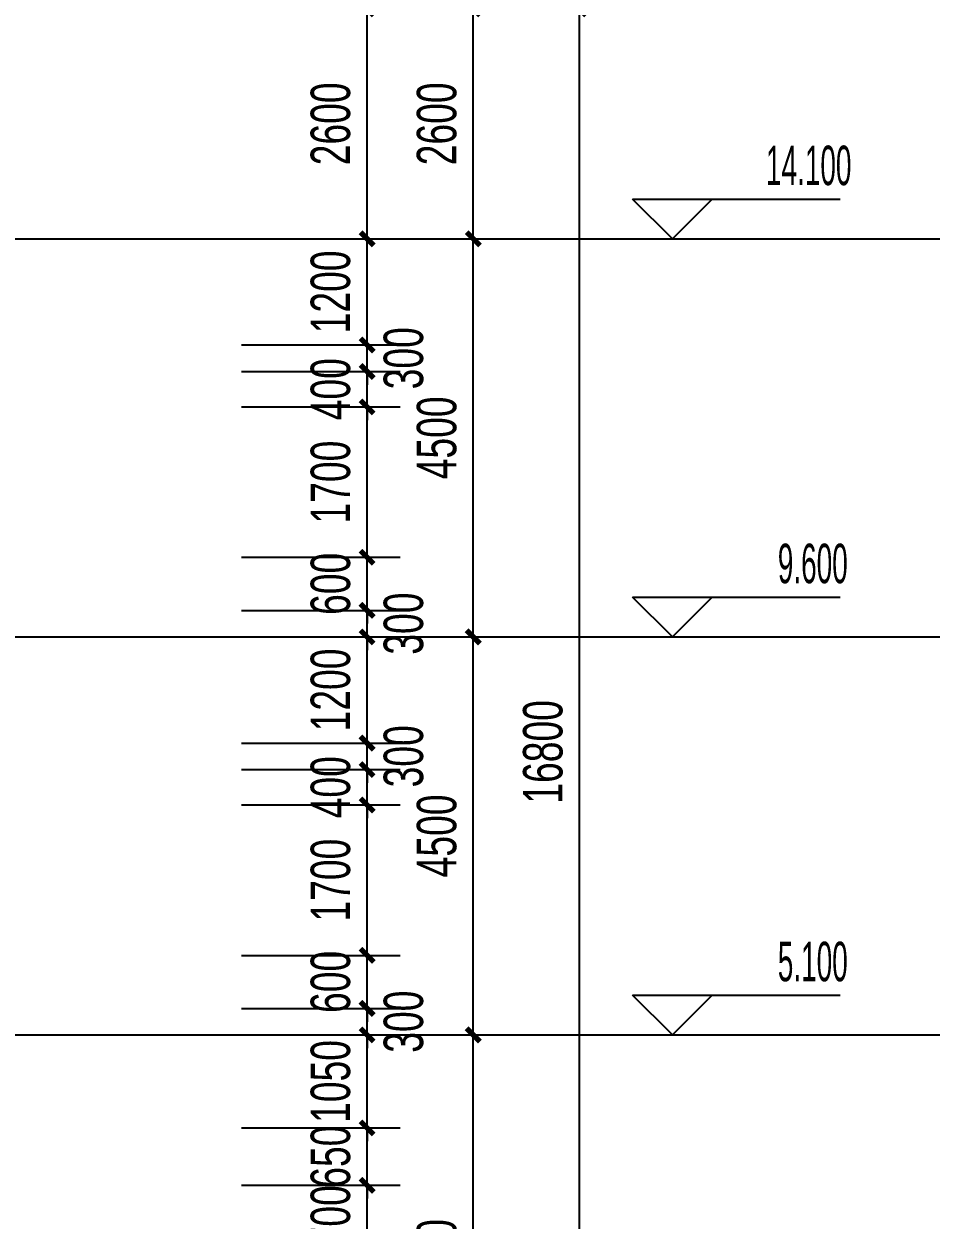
# Model space of a CAD drawing. Extents: x -483182 to 812890, y -390528 to -214858.
# Drawn here: x 193543 to 203794, y -318622 to -305099 of the extents above; entities that cross this region are included whole.
import ezdxf

# ---------------------------------------------------------------- set-up
doc = ezdxf.new("R2010")
doc.units = 0
doc.header["$LTSCALE"] = 1000
doc.header["$MEASUREMENT"] = 0
for name, color, linetype in [('01-标注_尺寸', 124, 'Continuous'), ('01-标注_标高', 200, 'Continuous'), ('01-标注_轴线坐标', 132, 'Continuous'), ('02-TEXT_标注', 130, 'Continuous')]:
    doc.layers.add(name, color=color, linetype=linetype)
doc.layers.add('04-不打印_辅助线', color=165, linetype='Continuous', plot=False)
doc.styles.add('_TCH_DIM', font='ros.shx', dxfattribs={"width": 0.75, "bigfont": 'jd.shx'})
doc.styles.add('_TCH_DIM_T3', font='ros.shx', dxfattribs={"width": 0.705882, "bigfont": 'jd.shx'})
doc.dimstyles.new('_TCH_ARCH&&150', dxfattribs={"dimtxt": 446.25, "dimasz": 150, "dimexe": 375, "dimexo": 450, "dimgap": 189.375, "dimtad": 1, "dimdec": 0, "dimzin": 0, "dimdsep": 46, "dimtxsty": '_TCH_DIM_T3', "dimblk": 'ARCHTICK', "dimcen": 0.09, "dimclrt": 7, "dimazin": 2, "dimtfac": 1, "dimtdec": 0, "dimtix": 1, "dimtmove": 2, "dimatfit": 3, "dimfxl": 0, "dimtolj": 1, "dimtzin": 0, "dimarcsym": 0})

# ---------------------------------------------------------------- blocks, each defined once
blk = doc.blocks.new('_ArchTick')
at = {"color": 0, "linetype": 'ByBlock', "const_width": 0.4}
blk.add_lwpolyline([(-0.5, -0.5), (0.5, 0.5)], dxfattribs=at)
blk = doc.blocks.new('*D929')
at = {"layer": '01-标注_轴线坐标', "color": 0, "lineweight": -2, "transparency": 16777216}
for p, q in [((196673, -316529), (198996, -316529)), ((198621, -321629), (198621, -316529)), ((196673, -321629), (198996, -321629))]:
    blk.add_line(p, q, dxfattribs=at)
at = {"layer": 'Defpoints', "color": 0, "transparency": 16777216}
for p in [(196223, -316529), (198621, -316529), (196223, -321629)]:
    blk.add_point(p, dxfattribs=at)
at = {"layer": '01-标注_轴线坐标', "color": 0, "lineweight": -2, "transparency": 16777216, "xscale": 150, "yscale": 150, "zscale": 150}
for p, rotation in [((198621, -316529), 90), ((198621, -321629), 270)]:
    blk.add_blockref('_ArchTick', p, dxfattribs=dict(at, rotation=rotation))
at = {"layer": '01-标注_轴线坐标', "color": 7, "transparency": 16777216, "insert": (198209, -319079), "char_height": 446.2, "attachment_point": 5, "rotation": 90, "style": '_TCH_DIM_T3'}
blk.add_mtext('\\A1;5100', dxfattribs=at)
blk = doc.blocks.new('*D930')
at = {"layer": '01-标注_轴线坐标', "color": 0, "lineweight": -2, "transparency": 16777216}
for p, q in [((196673, -312029), (198996, -312029)), ((198621, -316529), (198621, -312029)), ((196673, -316529), (198996, -316529))]:
    blk.add_line(p, q, dxfattribs=at)
at = {"layer": 'Defpoints', "color": 0, "transparency": 16777216}
for p in [(196223, -312029), (198621, -312029), (196223, -316529)]:
    blk.add_point(p, dxfattribs=at)
at = {"layer": '01-标注_轴线坐标', "color": 0, "lineweight": -2, "transparency": 16777216, "xscale": 150, "yscale": 150, "zscale": 150}
for p, rotation in [((198621, -312029), 90), ((198621, -316529), 270)]:
    blk.add_blockref('_ArchTick', p, dxfattribs=dict(at, rotation=rotation))
at = {"layer": '01-标注_轴线坐标', "color": 7, "transparency": 16777216, "insert": (198209, -314279), "char_height": 446.2, "attachment_point": 5, "rotation": 90, "style": '_TCH_DIM_T3'}
blk.add_mtext('\\A1;4500', dxfattribs=at)
blk = doc.blocks.new('*D931')
at = {"layer": '01-标注_轴线坐标', "color": 0, "lineweight": -2, "transparency": 16777216}
for p, q in [((196673, -307529), (198996, -307529)), ((198621, -312029), (198621, -307529)), ((196673, -312029), (198996, -312029))]:
    blk.add_line(p, q, dxfattribs=at)
at = {"layer": 'Defpoints', "color": 0, "transparency": 16777216}
for p in [(196223, -307529), (198621, -307529), (196223, -312029)]:
    blk.add_point(p, dxfattribs=at)
at = {"layer": '01-标注_轴线坐标', "color": 0, "lineweight": -2, "transparency": 16777216, "xscale": 150, "yscale": 150, "zscale": 150}
for p, rotation in [((198621, -307529), 90), ((198621, -312029), 270)]:
    blk.add_blockref('_ArchTick', p, dxfattribs=dict(at, rotation=rotation))
at = {"layer": '01-标注_轴线坐标', "color": 7, "transparency": 16777216, "insert": (198209, -309779), "char_height": 446.2, "attachment_point": 5, "rotation": 90, "style": '_TCH_DIM_T3'}
blk.add_mtext('\\A1;4500', dxfattribs=at)
blk = doc.blocks.new('*D932')
at = {"layer": '01-标注_轴线坐标', "color": 0, "lineweight": -2, "transparency": 16777216}
for p, q in [((196673, -304929), (198996, -304929)), ((198621, -307529), (198621, -304929)), ((196673, -307529), (198996, -307529))]:
    blk.add_line(p, q, dxfattribs=at)
at = {"layer": 'Defpoints', "color": 0, "transparency": 16777216}
for p in [(196223, -304929), (198621, -304929), (196223, -307529)]:
    blk.add_point(p, dxfattribs=at)
at = {"layer": '01-标注_轴线坐标', "color": 0, "lineweight": -2, "transparency": 16777216, "xscale": 150, "yscale": 150, "zscale": 150}
for p, rotation in [((198621, -304929), 90), ((198621, -307529), 270)]:
    blk.add_blockref('_ArchTick', p, dxfattribs=dict(at, rotation=rotation))
at = {"layer": '01-标注_轴线坐标', "color": 7, "transparency": 16777216, "insert": (198209, -306229), "char_height": 446.2, "attachment_point": 5, "rotation": 90, "style": '_TCH_DIM_T3'}
blk.add_mtext('\\A1;2600', dxfattribs=at)
blk = doc.blocks.new('*D933')
at = {"layer": '01-标注_轴线坐标', "color": 0, "lineweight": -2, "transparency": 16777216}
for p, q in [((197871, -304929), (200196, -304929)), ((199821, -321729), (199821, -304929)), ((197871, -321729), (200196, -321729))]:
    blk.add_line(p, q, dxfattribs=at)
at = {"layer": 'Defpoints', "color": 0, "transparency": 16777216}
for p in [(197421, -304929), (199821, -304929), (197421, -321729)]:
    blk.add_point(p, dxfattribs=at)
at = {"layer": '01-标注_轴线坐标', "color": 0, "lineweight": -2, "transparency": 16777216, "xscale": 150, "yscale": 150, "zscale": 150}
for p, rotation in [((199821, -304929), 90), ((199821, -321729), 270)]:
    blk.add_blockref('_ArchTick', p, dxfattribs=dict(at, rotation=rotation))
at = {"layer": '01-标注_轴线坐标', "color": 7, "transparency": 16777216, "insert": (199409, -313329), "char_height": 446.2, "attachment_point": 5, "rotation": 90, "style": '_TCH_DIM_T3'}
blk.add_mtext('\\A1;16800', dxfattribs=at)
blk = doc.blocks.new('*D937')
at = {"layer": '01-标注_尺寸', "color": 0, "lineweight": -2, "transparency": 16777216}
for p, q in [((197421, -318229), (197421, -318079)), ((196000, -318229), (197796, -318229)), ((197421, -318929), (197421, -318229)), ((196000, -318929), (197796, -318929)), ((197421, -318929), (197421, -319079))]:
    blk.add_line(p, q, dxfattribs=at)
at = {"layer": 'Defpoints', "color": 0, "transparency": 16777216}
for p in [(195550, -318229), (197421, -318229), (195550, -318929)]:
    blk.add_point(p, dxfattribs=at)
at = {"layer": '01-标注_尺寸', "color": 0, "lineweight": -2, "transparency": 16777216, "xscale": 150, "yscale": 150, "zscale": 150}
for p, rotation in [((197421, -318229), 270), ((197421, -318929), 90)]:
    blk.add_blockref('_ArchTick', p, dxfattribs=dict(at, rotation=rotation))
at = {"layer": '01-标注_尺寸', "color": 7, "transparency": 16777216, "insert": (197009, -318579), "char_height": 446.2, "attachment_point": 5, "rotation": 90, "style": '_TCH_DIM_T3'}
blk.add_mtext('\\A1;700', dxfattribs=at)
blk = doc.blocks.new('*D938')
at = {"layer": '01-标注_尺寸', "color": 0, "lineweight": -2, "transparency": 16777216}
for p, q in [((197421, -317580), (197421, -317430)), ((196000, -317580), (197796, -317580)), ((197421, -318229), (197421, -317580)), ((196000, -318229), (197796, -318229)), ((197421, -318229), (197421, -318379))]:
    blk.add_line(p, q, dxfattribs=at)
at = {"layer": 'Defpoints', "color": 0, "transparency": 16777216}
for p in [(195550, -317580), (197421, -317580), (195550, -318229)]:
    blk.add_point(p, dxfattribs=at)
at = {"layer": '01-标注_尺寸', "color": 0, "lineweight": -2, "transparency": 16777216, "xscale": 150, "yscale": 150, "zscale": 150}
for p, rotation in [((197421, -317580), 270), ((197421, -318229), 90)]:
    blk.add_blockref('_ArchTick', p, dxfattribs=dict(at, rotation=rotation))
at = {"layer": '01-标注_尺寸', "color": 7, "transparency": 16777216, "insert": (197009, -317905), "char_height": 446.2, "attachment_point": 5, "rotation": 90, "style": '_TCH_DIM_T3'}
blk.add_mtext('\\A1;650', dxfattribs=at)
blk = doc.blocks.new('*D939')
at = {"layer": '01-标注_尺寸', "color": 0, "lineweight": -2, "transparency": 16777216}
for p, q in [((197421, -316529), (197421, -316379)), ((196000, -316529), (197796, -316529)), ((197421, -317580), (197421, -316529)), ((196000, -317580), (197796, -317580)), ((197421, -317580), (197421, -317730))]:
    blk.add_line(p, q, dxfattribs=at)
at = {"layer": 'Defpoints', "color": 0, "transparency": 16777216}
for p in [(195550, -316529), (197421, -316529), (195550, -317580)]:
    blk.add_point(p, dxfattribs=at)
at = {"layer": '01-标注_尺寸', "color": 0, "lineweight": -2, "transparency": 16777216, "xscale": 150, "yscale": 150, "zscale": 150}
for p, rotation in [((197421, -316529), 270), ((197421, -317580), 90)]:
    blk.add_blockref('_ArchTick', p, dxfattribs=dict(at, rotation=rotation))
at = {"layer": '01-标注_尺寸', "color": 7, "transparency": 16777216, "insert": (197009, -317055), "char_height": 446.2, "attachment_point": 5, "rotation": 90, "style": '_TCH_DIM_T3'}
blk.add_mtext('\\A1;1050', dxfattribs=at)
blk = doc.blocks.new('*D940')
at = {"layer": '01-标注_尺寸', "color": 0, "lineweight": -2, "transparency": 16777216}
for p, q in [((197421, -316229), (197421, -316079)), ((196000, -316229), (197796, -316229)), ((197421, -316529), (197421, -316229)), ((196000, -316529), (197796, -316529)), ((197421, -316529), (197421, -316679))]:
    blk.add_line(p, q, dxfattribs=at)
at = {"layer": 'Defpoints', "color": 0, "transparency": 16777216}
for p in [(195550, -316229), (197421, -316229), (195550, -316529)]:
    blk.add_point(p, dxfattribs=at)
at = {"layer": '01-标注_尺寸', "color": 0, "lineweight": -2, "transparency": 16777216, "xscale": 150, "yscale": 150, "zscale": 150}
for p, rotation in [((197421, -316229), 270), ((197421, -316529), 90)]:
    blk.add_blockref('_ArchTick', p, dxfattribs=dict(at, rotation=rotation))
at = {"layer": '01-标注_尺寸', "color": 7, "transparency": 16777216, "insert": (197834, -316379), "char_height": 446.2, "attachment_point": 5, "rotation": 90, "style": '_TCH_DIM_T3'}
blk.add_mtext('\\A1;300', dxfattribs=at)
blk = doc.blocks.new('*D941')
at = {"layer": '01-标注_尺寸', "color": 0, "lineweight": -2, "transparency": 16777216}
for p, q in [((197421, -315629), (197421, -315479)), ((196000, -315629), (197796, -315629)), ((197421, -316229), (197421, -315629)), ((196000, -316229), (197796, -316229)), ((197421, -316229), (197421, -316379))]:
    blk.add_line(p, q, dxfattribs=at)
at = {"layer": 'Defpoints', "color": 0, "transparency": 16777216}
for p in [(195550, -315629), (197421, -315629), (195550, -316229)]:
    blk.add_point(p, dxfattribs=at)
at = {"layer": '01-标注_尺寸', "color": 0, "lineweight": -2, "transparency": 16777216, "xscale": 150, "yscale": 150, "zscale": 150}
for p, rotation in [((197421, -315629), 270), ((197421, -316229), 90)]:
    blk.add_blockref('_ArchTick', p, dxfattribs=dict(at, rotation=rotation))
at = {"layer": '01-标注_尺寸', "color": 7, "transparency": 16777216, "insert": (197009, -315929), "char_height": 446.2, "attachment_point": 5, "rotation": 90, "style": '_TCH_DIM_T3'}
blk.add_mtext('\\A1;600', dxfattribs=at)
blk = doc.blocks.new('*D942')
at = {"layer": '01-标注_尺寸', "color": 0, "lineweight": -2, "transparency": 16777216}
for p, q in [((196000, -313929), (197796, -313929)), ((197421, -315629), (197421, -313929)), ((196000, -315629), (197796, -315629))]:
    blk.add_line(p, q, dxfattribs=at)
at = {"layer": 'Defpoints', "color": 0, "transparency": 16777216}
for p in [(195550, -313929), (197421, -313929), (195550, -315629)]:
    blk.add_point(p, dxfattribs=at)
at = {"layer": '01-标注_尺寸', "color": 0, "lineweight": -2, "transparency": 16777216, "xscale": 150, "yscale": 150, "zscale": 150}
for p, rotation in [((197421, -313929), 90), ((197421, -315629), 270)]:
    blk.add_blockref('_ArchTick', p, dxfattribs=dict(at, rotation=rotation))
at = {"layer": '01-标注_尺寸', "color": 7, "transparency": 16777216, "insert": (197009, -314779), "char_height": 446.2, "attachment_point": 5, "rotation": 90, "style": '_TCH_DIM_T3'}
blk.add_mtext('\\A1;1700', dxfattribs=at)
blk = doc.blocks.new('*D943')
at = {"layer": '01-标注_尺寸', "color": 0, "lineweight": -2, "transparency": 16777216}
for p, q in [((197421, -313529), (197421, -313379)), ((196000, -313529), (197796, -313529)), ((197421, -313929), (197421, -313529)), ((196000, -313929), (197796, -313929)), ((197421, -313929), (197421, -314079))]:
    blk.add_line(p, q, dxfattribs=at)
at = {"layer": 'Defpoints', "color": 0, "transparency": 16777216}
for p in [(195550, -313529), (197421, -313529), (195550, -313929)]:
    blk.add_point(p, dxfattribs=at)
at = {"layer": '01-标注_尺寸', "color": 0, "lineweight": -2, "transparency": 16777216, "xscale": 150, "yscale": 150, "zscale": 150}
for p, rotation in [((197421, -313529), 270), ((197421, -313929), 90)]:
    blk.add_blockref('_ArchTick', p, dxfattribs=dict(at, rotation=rotation))
at = {"layer": '01-标注_尺寸', "color": 7, "transparency": 16777216, "insert": (197009, -313729), "char_height": 446.2, "attachment_point": 5, "rotation": 90, "style": '_TCH_DIM_T3'}
blk.add_mtext('\\A1;400', dxfattribs=at)
blk = doc.blocks.new('*D944')
at = {"layer": '01-标注_尺寸', "color": 0, "lineweight": -2, "transparency": 16777216}
for p, q in [((197421, -313229), (197421, -313079)), ((196000, -313229), (197796, -313229)), ((197421, -313529), (197421, -313229)), ((196000, -313529), (197796, -313529)), ((197421, -313529), (197421, -313679))]:
    blk.add_line(p, q, dxfattribs=at)
at = {"layer": 'Defpoints', "color": 0, "transparency": 16777216}
for p in [(195550, -313229), (197421, -313229), (195550, -313529)]:
    blk.add_point(p, dxfattribs=at)
at = {"layer": '01-标注_尺寸', "color": 0, "lineweight": -2, "transparency": 16777216, "xscale": 150, "yscale": 150, "zscale": 150}
for p, rotation in [((197421, -313229), 270), ((197421, -313529), 90)]:
    blk.add_blockref('_ArchTick', p, dxfattribs=dict(at, rotation=rotation))
at = {"layer": '01-标注_尺寸', "color": 7, "transparency": 16777216, "insert": (197834, -313379), "char_height": 446.2, "attachment_point": 5, "rotation": 90, "style": '_TCH_DIM_T3'}
blk.add_mtext('\\A1;300', dxfattribs=at)
blk = doc.blocks.new('*D945')
at = {"layer": '01-标注_尺寸', "color": 0, "lineweight": -2, "transparency": 16777216}
for p, q in [((196000, -312029), (197796, -312029)), ((197421, -313229), (197421, -312029)), ((196000, -313229), (197796, -313229))]:
    blk.add_line(p, q, dxfattribs=at)
at = {"layer": 'Defpoints', "color": 0, "transparency": 16777216}
for p in [(195550, -312029), (197421, -312029), (195550, -313229)]:
    blk.add_point(p, dxfattribs=at)
at = {"layer": '01-标注_尺寸', "color": 0, "lineweight": -2, "transparency": 16777216, "xscale": 150, "yscale": 150, "zscale": 150}
for p, rotation in [((197421, -312029), 90), ((197421, -313229), 270)]:
    blk.add_blockref('_ArchTick', p, dxfattribs=dict(at, rotation=rotation))
at = {"layer": '01-标注_尺寸', "color": 7, "transparency": 16777216, "insert": (197009, -312629), "char_height": 446.2, "attachment_point": 5, "rotation": 90, "style": '_TCH_DIM_T3'}
blk.add_mtext('\\A1;1200', dxfattribs=at)
blk = doc.blocks.new('*D946')
at = {"layer": '01-标注_尺寸', "color": 0, "lineweight": -2, "transparency": 16777216}
for p, q in [((197421, -311729), (197421, -311579)), ((196000, -311729), (197796, -311729)), ((197421, -312029), (197421, -311729)), ((196000, -312029), (197796, -312029)), ((197421, -312029), (197421, -312179))]:
    blk.add_line(p, q, dxfattribs=at)
at = {"layer": 'Defpoints', "color": 0, "transparency": 16777216}
for p in [(195550, -311729), (197421, -311729), (195550, -312029)]:
    blk.add_point(p, dxfattribs=at)
at = {"layer": '01-标注_尺寸', "color": 0, "lineweight": -2, "transparency": 16777216, "xscale": 150, "yscale": 150, "zscale": 150}
for p, rotation in [((197421, -311729), 270), ((197421, -312029), 90)]:
    blk.add_blockref('_ArchTick', p, dxfattribs=dict(at, rotation=rotation))
at = {"layer": '01-标注_尺寸', "color": 7, "transparency": 16777216, "insert": (197834, -311879), "char_height": 446.2, "attachment_point": 5, "rotation": 90, "style": '_TCH_DIM_T3'}
blk.add_mtext('\\A1;300', dxfattribs=at)
blk = doc.blocks.new('*D947')
at = {"layer": '01-标注_尺寸', "color": 0, "lineweight": -2, "transparency": 16777216}
for p, q in [((197421, -311129), (197421, -310979)), ((196000, -311129), (197796, -311129)), ((197421, -311729), (197421, -311129)), ((196000, -311729), (197796, -311729)), ((197421, -311729), (197421, -311879))]:
    blk.add_line(p, q, dxfattribs=at)
at = {"layer": 'Defpoints', "color": 0, "transparency": 16777216}
for p in [(195550, -311129), (197421, -311129), (195550, -311729)]:
    blk.add_point(p, dxfattribs=at)
at = {"layer": '01-标注_尺寸', "color": 0, "lineweight": -2, "transparency": 16777216, "xscale": 150, "yscale": 150, "zscale": 150}
for p, rotation in [((197421, -311129), 270), ((197421, -311729), 90)]:
    blk.add_blockref('_ArchTick', p, dxfattribs=dict(at, rotation=rotation))
at = {"layer": '01-标注_尺寸', "color": 7, "transparency": 16777216, "insert": (197009, -311429), "char_height": 446.2, "attachment_point": 5, "rotation": 90, "style": '_TCH_DIM_T3'}
blk.add_mtext('\\A1;600', dxfattribs=at)
blk = doc.blocks.new('*D948')
at = {"layer": '01-标注_尺寸', "color": 0, "lineweight": -2, "transparency": 16777216}
for p, q in [((196000, -309429), (197796, -309429)), ((197421, -311129), (197421, -309429)), ((196000, -311129), (197796, -311129))]:
    blk.add_line(p, q, dxfattribs=at)
at = {"layer": 'Defpoints', "color": 0, "transparency": 16777216}
for p in [(195550, -309429), (197421, -309429), (195550, -311129)]:
    blk.add_point(p, dxfattribs=at)
at = {"layer": '01-标注_尺寸', "color": 0, "lineweight": -2, "transparency": 16777216, "xscale": 150, "yscale": 150, "zscale": 150}
for p, rotation in [((197421, -309429), 90), ((197421, -311129), 270)]:
    blk.add_blockref('_ArchTick', p, dxfattribs=dict(at, rotation=rotation))
at = {"layer": '01-标注_尺寸', "color": 7, "transparency": 16777216, "insert": (197009, -310279), "char_height": 446.2, "attachment_point": 5, "rotation": 90, "style": '_TCH_DIM_T3'}
blk.add_mtext('\\A1;1700', dxfattribs=at)
blk = doc.blocks.new('*D949')
at = {"layer": '01-标注_尺寸', "color": 0, "lineweight": -2, "transparency": 16777216}
for p, q in [((197421, -309029), (197421, -308879)), ((196000, -309029), (197796, -309029)), ((197421, -309429), (197421, -309029)), ((196000, -309429), (197796, -309429)), ((197421, -309429), (197421, -309579))]:
    blk.add_line(p, q, dxfattribs=at)
at = {"layer": 'Defpoints', "color": 0, "transparency": 16777216}
for p in [(195550, -309029), (197421, -309029), (195550, -309429)]:
    blk.add_point(p, dxfattribs=at)
at = {"layer": '01-标注_尺寸', "color": 0, "lineweight": -2, "transparency": 16777216, "xscale": 150, "yscale": 150, "zscale": 150}
for p, rotation in [((197421, -309029), 270), ((197421, -309429), 90)]:
    blk.add_blockref('_ArchTick', p, dxfattribs=dict(at, rotation=rotation))
at = {"layer": '01-标注_尺寸', "color": 7, "transparency": 16777216, "insert": (197009, -309229), "char_height": 446.2, "attachment_point": 5, "rotation": 90, "style": '_TCH_DIM_T3'}
blk.add_mtext('\\A1;400', dxfattribs=at)
blk = doc.blocks.new('*D950')
at = {"layer": '01-标注_尺寸', "color": 0, "lineweight": -2, "transparency": 16777216}
for p, q in [((197421, -308729), (197421, -308579)), ((196000, -308729), (197796, -308729)), ((197421, -309029), (197421, -308729)), ((196000, -309029), (197796, -309029)), ((197421, -309029), (197421, -309179))]:
    blk.add_line(p, q, dxfattribs=at)
at = {"layer": 'Defpoints', "color": 0, "transparency": 16777216}
for p in [(195550, -308729), (197421, -308729), (195550, -309029)]:
    blk.add_point(p, dxfattribs=at)
at = {"layer": '01-标注_尺寸', "color": 0, "lineweight": -2, "transparency": 16777216, "xscale": 150, "yscale": 150, "zscale": 150}
for p, rotation in [((197421, -308729), 270), ((197421, -309029), 90)]:
    blk.add_blockref('_ArchTick', p, dxfattribs=dict(at, rotation=rotation))
at = {"layer": '01-标注_尺寸', "color": 7, "transparency": 16777216, "insert": (197834, -308879), "char_height": 446.2, "attachment_point": 5, "rotation": 90, "style": '_TCH_DIM_T3'}
blk.add_mtext('\\A1;300', dxfattribs=at)
blk = doc.blocks.new('*D951')
at = {"layer": '01-标注_尺寸', "color": 0, "lineweight": -2, "transparency": 16777216}
for p, q in [((196000, -307529), (197796, -307529)), ((197421, -308729), (197421, -307529)), ((196000, -308729), (197796, -308729))]:
    blk.add_line(p, q, dxfattribs=at)
at = {"layer": 'Defpoints', "color": 0, "transparency": 16777216}
for p in [(195550, -307529), (197421, -307529), (195550, -308729)]:
    blk.add_point(p, dxfattribs=at)
at = {"layer": '01-标注_尺寸', "color": 0, "lineweight": -2, "transparency": 16777216, "xscale": 150, "yscale": 150, "zscale": 150}
for p, rotation in [((197421, -307529), 90), ((197421, -308729), 270)]:
    blk.add_blockref('_ArchTick', p, dxfattribs=dict(at, rotation=rotation))
at = {"layer": '01-标注_尺寸', "color": 7, "transparency": 16777216, "insert": (197009, -308129), "char_height": 446.2, "attachment_point": 5, "rotation": 90, "style": '_TCH_DIM_T3'}
blk.add_mtext('\\A1;1200', dxfattribs=at)
blk = doc.blocks.new('*D952')
at = {"layer": '01-标注_尺寸', "color": 0, "lineweight": -2, "transparency": 16777216}
for p, q in [((196000, -304929), (197796, -304929)), ((197421, -307529), (197421, -304929)), ((196000, -307529), (197796, -307529))]:
    blk.add_line(p, q, dxfattribs=at)
at = {"layer": 'Defpoints', "color": 0, "transparency": 16777216}
for p in [(195550, -304929), (197421, -304929), (195550, -307529)]:
    blk.add_point(p, dxfattribs=at)
at = {"layer": '01-标注_尺寸', "color": 0, "lineweight": -2, "transparency": 16777216, "xscale": 150, "yscale": 150, "zscale": 150}
for p, rotation in [((197421, -304929), 90), ((197421, -307529), 270)]:
    blk.add_blockref('_ArchTick', p, dxfattribs=dict(at, rotation=rotation))
at = {"layer": '01-标注_尺寸', "color": 7, "transparency": 16777216, "insert": (197009, -306229), "char_height": 446.2, "attachment_point": 5, "rotation": 90, "style": '_TCH_DIM_T3'}
blk.add_mtext('\\A1;2600', dxfattribs=at)

msp = doc.modelspace()

# ---------------------------------------------------------------- linework, layer by layer
at = {"layer": '01-标注_标高'}
for p, q in [((200871.4, -307529.4), (200421.4, -307079.4)), ((200421.4, -307079.4), (202768.9, -307079.4)), ((200871.4, -307529.4), (201321.4, -307079.4)), ((199821.4, -307529.4), (201321.4, -307529.4)), ((200871.4, -312029.4), (200421.4, -311579.4)), ((200421.4, -311579.4), (202768.9, -311579.4)), ((200871.4, -312029.4), (201321.4, -311579.4)), ((199821.4, -312029.4), (201321.4, -312029.4)), ((200871.4, -316529.4), (200421.4, -316079.4)), ((200421.4, -316079.4), (202768.9, -316079.4)), ((200871.4, -316529.4), (201321.4, -316079.4)), ((199821.4, -316529.4), (201321.4, -316529.4))]:
    msp.add_line(p, q, dxfattribs=at)
at = {"layer": '04-不打印_辅助线'}
for points in [[(-29082.7, -307529.4), (480719.6, -307529.4)], [(-29082.7, -312029.4), (480719.6, -312029.4)], [(-29082.7, -316529.4), (480719.6, -316529.4)]]:
    msp.add_lwpolyline(points, dxfattribs=at)

# ---------------------------------------------------------------- texts
at = {"layer": '02-TEXT_标注', "style": '_TCH_DIM', "width": 0.529412}
for s, p in [('14.100', (201928.6, -306921.9)), ('9.600', (202062.4, -311421.9)), ('5.100', (202062.4, -315921.9))]:
    msp.add_text(s, height=446.25, dxfattribs=at).set_placement(p)

# ---------------------------------------------------------------- dimensions: what is measured, and where the dimension line sits
at = {"layer": '01-标注_尺寸'}
for p1, p2, picture, middle in [((195550, -307529.4), (195550, -304929.4), '*D952', (197008.9, -306229.4)), ((195550, -308729.4), (195550, -307529.4), '*D951', (197008.9, -308129.4)), ((195550, -309429.4), (195550, -309029.4), '*D949', (197008.9, -309229.4)), ((195550, -311129.4), (195550, -309429.4), '*D948', (197008.9, -310279.4)), ((195550, -311729.4), (195550, -311129.4), '*D947', (197008.9, -311429.4)), ((195550, -313229.4), (195550, -312029.4), '*D945', (197008.9, -312629.4)), ((195550, -313929.4), (195550, -313529.4), '*D943', (197008.9, -313729.4)), ((195550, -315629.4), (195550, -313929.4), '*D942', (197008.9, -314779.4)), ((195550, -316229.4), (195550, -315629.4), '*D941', (197008.9, -315929.4)), ((195550, -317579.8), (195550, -316529.4), '*D939', (197008.9, -317054.6)), ((195550, -318229.4), (195550, -317579.8), '*D938', (197008.9, -317904.6)), ((195550, -318929.4), (195550, -318229.4), '*D937', (197008.9, -318579.4))]:
    dim = msp.add_aligned_dim(p1=p1, p2=p2, distance=-1871.5, dimstyle='_TCH_ARCH&&150', dxfattribs=at)
    dim.commit()
    dim.dimension.update_dxf_attribs({"geometry": picture, "text_midpoint": middle})
for base, p1, p2, picture, middle in [((197421.4, -308729.4), (195550, -309029.4), (195550, -308729.4), '*D950', (197833.9, -308879.4)), ((197421.4, -311729.4), (195550, -312029.4), (195550, -311729.4), '*D946', (197833.9, -311879.4)), ((197421.4, -313229.4), (195550, -313529.4), (195550, -313229.4), '*D944', (197833.9, -313379.4)), ((197421.4, -316229.4), (195550, -316529.4), (195550, -316229.4), '*D940', (197833.9, -316379.4))]:
    dim = msp.add_linear_dim(base=base, p1=p1, p2=p2, angle=90, dimstyle='_TCH_ARCH&&150', dxfattribs=at)
    dim.commit()
    dim.dimension.update_dxf_attribs({"geometry": picture, "text_midpoint": middle, "dimtype": 161})
at = {"layer": '01-标注_轴线坐标'}
for p1, p2, distance, picture, middle in [((196222.6, -307529.4), (196222.6, -304929.4), -2398.8, '*D932', (198208.9, -306229.4)), ((197421.4, -321729.4), (197421.4, -304929.4), -2400, '*D933', (199408.9, -313329.4)), ((196222.6, -312029.4), (196222.6, -307529.4), -2398.8, '*D931', (198208.9, -309779.4)), ((196222.6, -316529.4), (196222.6, -312029.4), -2398.8, '*D930', (198208.9, -314279.4)), ((196222.6, -321629.4), (196222.6, -316529.4), -2398.8, '*D929', (198208.9, -319079.4))]:
    dim = msp.add_aligned_dim(p1=p1, p2=p2, distance=distance, dimstyle='_TCH_ARCH&&150', dxfattribs=at)
    dim.commit()
    dim.dimension.update_dxf_attribs({"geometry": picture, "text_midpoint": middle})

doc.saveas('drawing.dxf')
